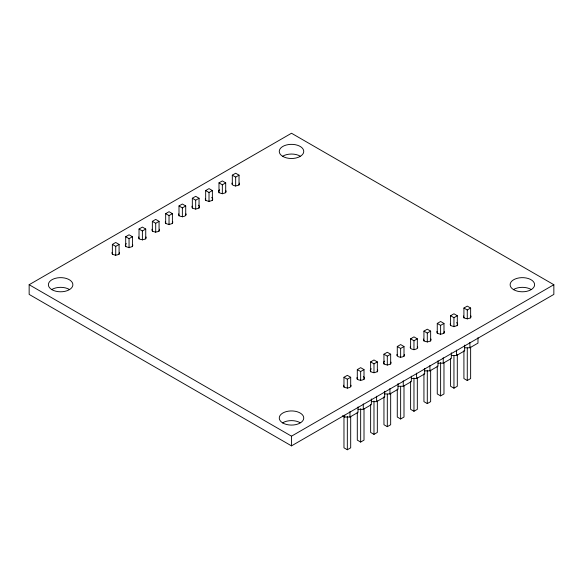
<?xml version="1.0" encoding="UTF-8"?>
<svg xmlns="http://www.w3.org/2000/svg" width="583" height="583" viewBox="0 0 583 583"><rect width="100%" height="100%" fill="white"/><g stroke="black" fill="none" stroke-linecap="round" stroke-linejoin="round"><path stroke-width="0.87" d="M29.15 284.715L291.5 133.245L553.85 284.715L553.85 294.408L291.5 445.871L29.15 294.408L29.15 284.715L291.5 436.179L553.85 284.715M112.366 254.421L112.366 244.423L115.726 242.484L119.085 244.423L119.085 254.421M125.695 246.726L125.695 236.727L129.054 234.789L132.414 236.727L132.414 246.726M139.024 239.03L139.024 229.032L142.383 227.093L145.735 229.032L145.735 239.03M152.352 231.334L152.352 221.343L155.705 219.405L159.064 221.343L159.064 231.334M165.674 223.646L165.674 213.648L169.034 211.709L172.393 213.648L172.393 223.646M179.003 215.95L179.003 205.952L182.362 204.014L185.722 205.952L185.722 215.04M192.332 208.255L192.332 198.256L195.691 196.318L199.051 198.256L199.051 208.255M205.661 200.559L205.661 190.561L209.02 188.622L212.372 190.561L212.372 200.559M218.989 192.864L218.989 182.865L222.342 180.927L225.701 182.865L225.701 192.864M232.311 184.264L232.311 175.17L235.67 173.231L239.03 175.17L239.03 185.168M112.366 244.423L115.726 246.361L119.085 244.423M125.695 236.727L129.054 238.666L132.414 236.727M139.024 229.032L142.383 230.97L145.735 229.032M152.352 221.343L155.705 223.282L159.064 221.343M165.674 213.648L169.034 215.586L172.393 213.648M179.003 205.952L182.362 207.891L185.722 205.952M192.332 198.256L195.691 200.195L199.051 198.256M205.661 190.561L209.02 192.499L212.372 190.561M218.989 182.865L222.342 184.804L225.701 182.865M232.311 175.17L235.67 177.115L239.03 175.17M343.97 387.287L343.97 377.288L347.33 375.35L350.689 377.288L350.689 386.376M357.299 379.591L357.299 369.593L360.658 367.654L364.011 369.593L364.011 379.591M370.628 371.896L370.628 361.905L373.98 359.959L377.339 361.905L377.339 371.896M383.949 364.2L383.949 354.209L387.309 352.27L390.668 354.209L390.668 364.2M397.278 355.601L397.278 346.513L400.638 344.575L403.997 346.513L403.997 356.512M410.607 347.905L410.607 338.818L413.966 336.879L417.326 338.818L417.326 347.905M423.936 341.121L423.936 331.122L427.295 329.184L430.648 331.122L430.648 341.121M437.265 333.425L437.265 323.427L440.617 321.488L443.976 323.427L443.976 333.425M450.586 325.729L450.586 315.731L453.946 313.792L457.305 315.731L457.305 325.729M463.915 318.034L463.915 308.043L467.275 306.104L470.634 308.043L470.634 318.034M343.97 377.288L347.33 379.227L350.689 377.288M357.299 369.593L360.658 371.531L364.011 369.593M370.628 361.905L373.98 363.843L377.339 361.905M383.949 354.209L387.309 356.147L390.668 354.209M397.278 346.513L400.638 348.452L403.997 346.513M410.607 338.818L413.966 340.756L417.326 338.818M423.936 331.122L427.295 333.061L430.648 331.122M437.265 323.427L440.617 325.365L443.976 323.427M450.586 315.731L453.946 317.669L457.305 315.731M463.915 308.043L467.275 309.981L470.634 308.043M342.498 415.766L344.706 417.034L349.953 417.034L358.035 412.37L358.035 406.941M358.035 409.339L363.282 409.339L371.356 404.675L371.356 398.932M371.356 401.643L376.603 401.643L384.685 396.979L384.685 391.237M384.685 393.955L389.932 393.955L398.014 389.284L398.014 383.541M398.014 386.259L403.261 386.259L411.343 381.595L411.343 376.159M411.343 378.564L416.59 378.564L424.672 373.9L424.672 368.463M424.672 370.868L429.919 370.868L437.993 366.204L437.993 360.775M437.993 363.173L443.24 363.173L451.322 358.509L451.322 352.766M451.322 355.477L456.569 355.477L464.651 350.813L464.651 345.07M464.651 347.781L469.898 347.781L477.98 343.117L477.98 337.688M343.97 416.262L343.97 447.817L347.33 449.755L350.689 447.817L350.689 416.262M357.299 412.174L357.299 440.121L360.658 442.06L364.011 440.121L364.011 408.566M370.628 404.478L370.628 432.426L373.98 434.364L377.339 432.426L377.339 400.878M383.949 396.79L383.949 424.73L387.309 426.669L390.668 424.73L390.668 393.182M397.278 389.094L397.278 417.034L400.638 418.973L403.997 417.034L403.997 385.487M410.607 381.399L410.607 409.339L413.966 411.277L417.326 409.339L417.326 377.791M423.936 373.703L423.936 401.643L427.295 403.589L430.648 401.643L430.648 370.096M437.265 366.007L437.265 393.955L440.617 395.893L443.976 393.955L443.976 362.4M450.586 358.312L450.586 386.259L453.946 388.198L457.305 386.259L457.305 354.704M463.915 350.616L463.915 378.564L467.275 380.502L470.634 378.564L470.634 347.016M469.898 342.352L469.898 347.781M467.275 309.981L467.275 319.069M467.275 348.051L467.275 380.502M456.569 350.048L456.569 355.477M453.946 317.669L453.946 326.764M453.946 355.747L453.946 388.198M443.24 357.743L443.24 363.173M440.617 325.365L440.617 334.453M440.617 362.539L440.617 395.893M429.919 365.439L429.919 370.868M427.295 333.061L427.295 342.148M427.295 370.234L427.295 403.589M416.59 373.135L416.59 378.564M413.966 340.756L413.966 349.844M413.966 377.93L413.966 411.277M403.261 380.823L403.261 386.259M400.638 348.452L400.638 357.539M400.638 386.522L400.638 418.973M389.932 388.518L389.932 393.955M387.309 356.147L387.309 365.235M387.309 394.217L387.309 426.669M376.603 396.214L376.603 401.643M373.98 363.843L373.98 372.931M373.98 401.009L373.98 434.364M363.282 403.91L363.282 409.339M360.658 371.531L360.658 380.619M360.658 408.705L360.658 442.06M349.953 411.605L349.953 417.034M347.33 379.227L347.33 388.314M347.33 416.4L347.33 449.755M344.706 415.227L344.706 417.034M291.5 436.179L291.5 445.871M235.67 177.115L235.67 186.203M222.342 184.804L222.342 193.891M209.02 192.499L209.02 201.587M195.691 200.195L195.691 209.282M182.362 207.891L182.362 216.978M169.034 215.586L169.034 224.674M155.705 223.282L155.705 232.369M142.383 230.97L142.383 240.065M129.054 238.666L129.054 247.753M115.726 246.361L115.726 255.449M198.358 205.201A3.768 2.179 0 0 1 196.668 208.838A3.768 2.179 0 0 1 192.047 206.178M186.006 213.874A3.768 2.179 0 0 1 182.362 216.606A3.768 2.179 0 0 1 178.719 213.874M132.691 244.649A3.768 2.179 0 0 1 128.078 247.316A3.768 2.179 0 0 1 126.387 243.672M146.02 236.953A3.768 2.179 0 0 1 142.383 239.693A3.768 2.179 0 0 1 138.739 236.953M159.348 229.257A3.768 2.179 0 0 1 155.705 231.998A3.768 2.179 0 0 1 152.068 229.257M172.677 221.562A3.768 2.179 0 0 1 169.034 224.302A3.768 2.179 0 0 1 165.397 221.562M513.703 289.408A12.25 7.076 0 0 1 531.033 289.408M119.369 252.344A3.768 2.179 0 0 1 115.726 255.084A3.768 2.179 0 0 1 112.082 252.344M51.967 289.408A12.25 7.076 0 0 1 69.297 289.408M282.835 422.697A12.25 7.076 0 0 1 300.165 422.697M282.835 156.113A12.25 7.076 0 0 1 300.165 156.113M456.613 322.676A3.768 2.179 0 0 1 454.922 326.32A3.768 2.179 0 0 1 450.309 323.652M444.261 331.348A3.768 2.179 0 0 1 440.617 334.088A3.768 2.179 0 0 1 436.98 331.348M430.932 339.044A3.768 2.179 0 0 1 427.295 341.784A3.768 2.179 0 0 1 423.652 339.044M417.603 346.739A3.768 2.179 0 0 1 413.966 349.479A3.768 2.179 0 0 1 410.323 346.739M404.281 354.428A3.768 2.179 0 0 1 400.638 357.168A3.768 2.179 0 0 1 396.994 354.428M390.953 362.123A3.768 2.179 0 0 1 386.332 364.79A3.768 2.179 0 0 1 384.642 361.147M211.68 197.506A3.768 2.179 0 0 1 209.989 201.15A3.768 2.179 0 0 1 205.376 198.482M225.985 190.787A3.768 2.179 0 0 1 221.372 193.454A3.768 2.179 0 0 1 219.682 189.81M239.314 183.091A3.768 2.179 0 0 1 235.67 185.831A3.768 2.179 0 0 1 232.034 183.091M470.918 315.957A3.768 2.179 0 0 1 467.275 318.697A3.768 2.179 0 0 1 463.631 315.957M377.624 369.819A3.768 2.179 0 0 1 373.011 372.486A3.768 2.179 0 0 1 371.32 368.842M363.318 376.538A3.768 2.179 0 0 1 361.628 380.182A3.768 2.179 0 0 1 357.015 377.514M350.966 385.21A3.768 2.179 0 0 1 347.33 387.95A3.768 2.179 0 0 1 343.686 385.21M513.703 289.715A12.25 7.076 0 0 0 534.203 286.544A12.25 7.076 0 0 0 519.198 277.88A12.25 7.076 0 0 0 513.703 289.715M51.967 289.715A12.25 7.076 0 0 0 72.467 286.544A12.25 7.076 0 0 0 57.462 277.88A12.25 7.076 0 0 0 51.967 289.715M282.835 423.003A12.25 7.076 0 0 0 303.335 419.833A12.25 7.076 0 0 0 288.33 411.175A12.25 7.076 0 0 0 282.835 423.003M282.835 156.426A12.25 7.076 0 0 0 303.335 153.256A12.25 7.076 0 0 0 288.33 144.591A12.25 7.076 0 0 0 282.835 156.426"/></g></svg>
